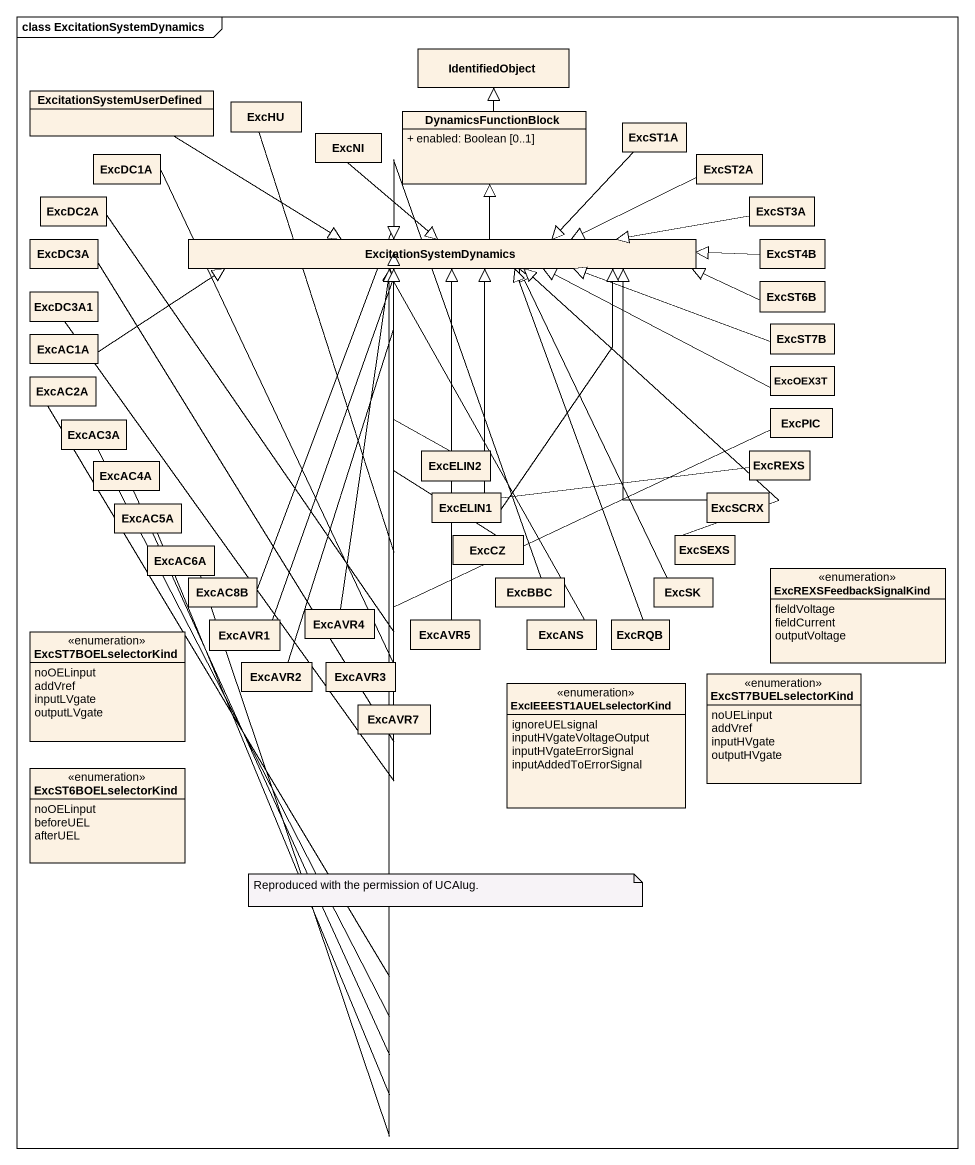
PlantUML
@startuml
mainframe class ExcitationSystemDynamics
hide circle
hide empty members
skinparam classAttributeIconSize 0
class IdentifiedObject
class ExcitationSystemUserDefined
class ExcHU
class DynamicsFunctionBlock {
  + enabled: Boolean [0..1]
}
class ExcDC1A
class ExcNI
class ExcST1A
class ExcST2A
class ExcDC2A
class ExcST3A
class ExcDC3A
class ExcitationSystemDynamics
class ExcST4B
class ExcDC3A1
class ExcST6B
class ExcAC1A
class ExcST7B
class ExcAC2A
class ExcOEX3T
class ExcAC3A
class ExcELIN2
class ExcREXS
class ExcPIC
class ExcAC4A
class ExcELIN1
class ExcSCRX
class ExcAC5A
class ExcAC6A
class ExcCZ
class ExcSEXS
class ExcAC8B
class ExcBBC
class ExcSK
enum ExcREXSFeedbackSignalKind {
  fieldVoltage
  fieldCurrent
  outputVoltage
}
enum ExcST7BOELselectorKind {
  noOELinput
  addVref
  inputLVgate
  outputLVgate
}
class ExcAVR1
class ExcAVR4
class ExcAVR5
class ExcANS
class ExcRQB
class ExcAVR2
class ExcAVR3
enum ExcIEEEST1AUELselectorKind {
  ignoreUELsignal
  inputHVgateVoltageOutput
  inputHVgateErrorSignal
  inputAddedToErrorSignal
}
enum ExcST7BUELselectorKind {
  noUELinput
  addVref
  inputHVgate
  outputHVgate
}
class ExcAVR7
enum ExcST6BOELselectorKind {
  noOELinput
  beforeUEL
  afterUEL
}
ExcitationSystemUserDefined -right-|> ExcitationSystemDynamics
ExcHU --|> ExcitationSystemDynamics
DynamicsFunctionBlock -up-|> IdentifiedObject
ExcDC1A -right-|> ExcitationSystemDynamics
ExcNI --|> ExcitationSystemDynamics
ExcST1A -left-|> ExcitationSystemDynamics
ExcST2A -left-|> ExcitationSystemDynamics
ExcDC2A -right-|> ExcitationSystemDynamics
ExcST3A -left-|> ExcitationSystemDynamics
ExcDC3A -right-|> ExcitationSystemDynamics
ExcitationSystemDynamics -up-|> DynamicsFunctionBlock
ExcST4B -left-|> ExcitationSystemDynamics
ExcDC3A1 -right-|> ExcitationSystemDynamics
ExcST6B -left-|> ExcitationSystemDynamics
ExcAC1A -right-|> ExcitationSystemDynamics
ExcST7B -left-|> ExcitationSystemDynamics
ExcAC2A -right-|> ExcitationSystemDynamics
ExcOEX3T -left-|> ExcitationSystemDynamics
ExcAC3A -right-|> ExcitationSystemDynamics
ExcELIN2 -up-|> ExcitationSystemDynamics
ExcREXS -up-|> ExcitationSystemDynamics
ExcPIC -left-|> ExcitationSystemDynamics
ExcAC4A -up-|> ExcitationSystemDynamics
ExcELIN1 -up-|> ExcitationSystemDynamics
ExcSCRX -up-|> ExcitationSystemDynamics
ExcAC5A -up-|> ExcitationSystemDynamics
ExcAC6A -up-|> ExcitationSystemDynamics
ExcCZ -up-|> ExcitationSystemDynamics
ExcSEXS -up-|> ExcitationSystemDynamics
ExcAC8B -up-|> ExcitationSystemDynamics
ExcBBC -up-|> ExcitationSystemDynamics
ExcSK -up-|> ExcitationSystemDynamics
ExcAVR1 -up-|> ExcitationSystemDynamics
ExcAVR4 -up-|> ExcitationSystemDynamics
ExcAVR5 -up-|> ExcitationSystemDynamics
ExcANS -up-|> ExcitationSystemDynamics
ExcRQB -up-|> ExcitationSystemDynamics
ExcAVR2 -up-|> ExcitationSystemDynamics
ExcAVR3 -up-|> ExcitationSystemDynamics
ExcAVR7 -up-|> ExcitationSystemDynamics
note as N1
  Reproduced with the permission of UCAIug.
end note
@enduml
